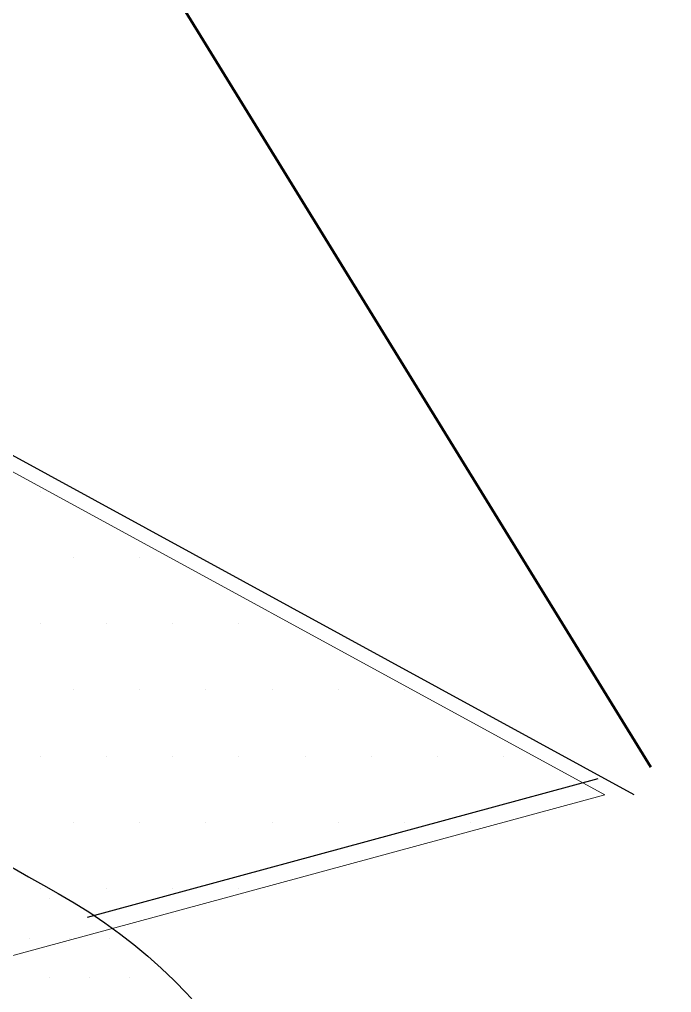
# Model space of a CAD drawing. Header units: inches. Extents: x -17.6 to 82.3, y -15.1 to 23.2.
# Drawn here: x 64.2113 to 64.5192, y 1.5026 to 1.9622 of the extents above; entities that cross this region are included whole.
import ezdxf

# ---------------------------------------------------------------- set-up
doc = ezdxf.new("R2010")
doc.units = ezdxf.units.IN
doc.header["$MEASUREMENT"] = 0
doc.linetypes.add('AI-Linetype-0', pattern=[0.375, 0.25, -0.125])
for name, color, linetype, lineweight in [('.ATI-HATCH', 7, 'Continuous', 0), ('G-ANNO-TTLB', 7, 'Continuous', 0), ('TYVEK', 7, 'Continuous', 0), ('X-REF - TRACED', 7, 'Continuous', 0)]:
    doc.layers.add(name, color=color, linetype=linetype, lineweight=lineweight)

# ---------------------------------------------------------------- blocks, each defined once
blk = doc.blocks.new('Block_349')
at = {"layer": '.ATI-HATCH', "color": 8, "lineweight": 0, "true_color": 0x808080}
for p, q in [((64.22542, 1.54696), (64.22542, 1.54696)), ((64.216, 1.52832), (64.216, 1.52832)), ((64.23484, 1.52832), (64.23484, 1.52832)), ((64.25367, 1.52832), (64.25367, 1.52832)), ((64.22542, 1.50968), (64.22542, 1.50968)), ((64.24425, 1.50968), (64.24425, 1.50968)), ((64.26309, 1.50968), (64.26309, 1.50968))]:
    blk.add_line(p, q, dxfattribs=at)
blk = doc.blocks.new('Block_360')
at = {"layer": '.ATI-HATCH'}
blk.add_lwpolyline([(60.99545, 3.50151), (61.18121, 3.24438), (61.33194, 3.20783), (63.88502, 1.7338), (64.1773, 1.51176), (64.48764, 1.59608)], close=True, dxfattribs=at)
at = {"layer": '.ATI-HATCH', "color": 8, "lineweight": 0, "true_color": 0x808080}
for points in [[(64.22117, 1.73934), (64.22117, 1.73934), (64.22117, 1.73934), (64.22117, 1.73934)], [(64.2368, 1.70809), (64.2368, 1.70809), (64.2368, 1.70809), (64.2368, 1.70809)], [(64.26805, 1.70809), (64.26805, 1.70809), (64.26805, 1.70809), (64.26805, 1.70809)], [(64.22117, 1.67684), (64.22117, 1.67684), (64.22117, 1.67684), (64.22117, 1.67684)], [(64.25242, 1.67684), (64.25242, 1.67684), (64.25242, 1.67684), (64.25242, 1.67684)], [(64.28367, 1.67684), (64.28367, 1.67684), (64.28367, 1.67684), (64.28367, 1.67684)], [(64.31492, 1.67684), (64.31492, 1.67684), (64.31492, 1.67684), (64.31492, 1.67684)], [(64.2368, 1.64559), (64.2368, 1.64559), (64.2368, 1.64559), (64.2368, 1.64559)], [(64.26805, 1.64559), (64.26805, 1.64559), (64.26805, 1.64559), (64.26805, 1.64559)], [(64.2993, 1.64559), (64.2993, 1.64559), (64.2993, 1.64559), (64.2993, 1.64559)], [(64.33055, 1.64559), (64.33055, 1.64559), (64.33055, 1.64559), (64.33055, 1.64559)], [(64.3618, 1.64559), (64.3618, 1.64559), (64.3618, 1.64559), (64.3618, 1.64559)], [(64.39305, 1.64559), (64.39305, 1.64559), (64.39305, 1.64559), (64.39305, 1.64559)], [(64.22117, 1.61434), (64.22117, 1.61434), (64.22117, 1.61434), (64.22117, 1.61434)], [(64.25242, 1.61434), (64.25242, 1.61434), (64.25242, 1.61434), (64.25242, 1.61434)], [(64.28367, 1.61434), (64.28367, 1.61434), (64.28367, 1.61434), (64.28367, 1.61434)], [(64.31492, 1.61434), (64.31492, 1.61434), (64.31492, 1.61434), (64.31492, 1.61434)], [(64.34617, 1.61434), (64.34617, 1.61434), (64.34617, 1.61434), (64.34617, 1.61434)], [(64.37742, 1.61434), (64.37742, 1.61434), (64.37742, 1.61434), (64.37742, 1.61434)], [(64.40867, 1.61434), (64.40867, 1.61434), (64.40867, 1.61434), (64.40867, 1.61434)], [(64.43992, 1.61434), (64.43992, 1.61434), (64.43992, 1.61434), (64.43992, 1.61434)], [(64.2368, 1.58309), (64.2368, 1.58309), (64.2368, 1.58309), (64.2368, 1.58309)], [(64.26805, 1.58309), (64.26805, 1.58309), (64.26805, 1.58309), (64.26805, 1.58309)], [(64.2993, 1.58309), (64.2993, 1.58309), (64.2993, 1.58309), (64.2993, 1.58309)], [(64.33055, 1.58309), (64.33055, 1.58309), (64.33055, 1.58309), (64.33055, 1.58309)], [(64.3618, 1.58309), (64.3618, 1.58309), (64.3618, 1.58309), (64.3618, 1.58309)], [(64.39305, 1.58309), (64.39305, 1.58309), (64.39305, 1.58309), (64.39305, 1.58309)], [(64.4243, 1.58309), (64.4243, 1.58309), (64.4243, 1.58309), (64.4243, 1.58309)], [(64.22117, 1.55184), (64.22117, 1.55184), (64.22117, 1.55184), (64.22117, 1.55184)], [(64.25242, 1.55184), (64.25242, 1.55184), (64.25242, 1.55184), (64.25242, 1.55184)], [(64.28367, 1.55184), (64.28367, 1.55184), (64.28367, 1.55184), (64.28367, 1.55184)], [(64.31492, 1.55184), (64.31492, 1.55184), (64.31492, 1.55184), (64.31492, 1.55184)]]:
    blk.add_open_spline(points, degree=3, dxfattribs=at)

msp = doc.modelspace()

# ---------------------------------------------------------------- hatches: boundary and pattern name
at = {"layer": 'G-ANNO-TTLB', "true_color": 0xff00ff, "transparency": 33554687}
h = msp.add_hatch(color=6, dxfattribs=at)
edge = h.paths.add_edge_path()
edge.add_spline(control_points=[(77.90202, -11.06099), (77.90202, -11.06099), (37.21427, -11.06099), (37.21427, -11.06099), (37.21427, -11.06099), (37.21427, 23.06401), (37.21427, 23.06401), (37.21427, 23.06401), (77.90202, 23.06401), (77.90202, 23.06401), (77.90202, 23.06401), (77.90202, -11.06099), (77.90202, -11.06099)], knot_values=[0, 0, 0, 0, 1, 1, 1, 2, 2, 2, 3, 3, 3, 4, 4, 4, 4], degree=3, periodic=0)
edge = h.paths.add_edge_path()
edge.add_spline(control_points=[(37.33927, 22.93901), (37.33927, 22.93901), (37.33927, -10.93599), (37.33927, -10.93599), (37.33927, -10.93599), (77.77702, -10.93599), (77.77702, -10.93599), (77.77702, -10.93599), (77.77702, 22.93901), (77.77702, 22.93901), (77.77702, 22.93901), (37.33927, 22.93901), (37.33927, 22.93901)], knot_values=[0, 0, 0, 0, 1, 1, 1, 2, 2, 2, 3, 3, 3, 4, 4, 4, 4], degree=3, periodic=0)
edge.add_line((37.33927, 22.93901), (37.33927, 22.93901))

# ---------------------------------------------------------------- linework, layer by layer
at = {"layer": 'G-ANNO-TTLB'}
for points in [[(77.90202, -11.06099), (77.90202, -11.06099), (37.21427, -11.06099), (37.21427, -11.06099), (37.21427, -11.06099), (37.21427, 23.06401), (37.21427, 23.06401), (37.21427, 23.06401), (77.90202, 23.06401), (77.90202, 23.06401), (77.90202, 23.06401), (77.90202, -11.06099), (77.90202, -11.06099)], [(37.33927, 22.93901), (37.33927, 22.93901), (37.33927, -10.93599), (37.33927, -10.93599), (37.33927, -10.93599), (77.77702, -10.93599), (77.77702, -10.93599), (77.77702, -10.93599), (77.77702, 22.93901), (77.77702, 22.93901), (77.77702, 22.93901), (37.33927, 22.93901), (37.33927, 22.93901)]]:
    msp.add_open_spline(points, degree=3, knots=[0, 0, 0, 0, 1, 1, 1, 2, 2, 2, 3, 3, 3, 4, 4, 4, 4], dxfattribs=at)
at = {"layer": 'TYVEK', "color": 2, "lineweight": 25, "true_color": 0xffff00}
msp.add_line((64.50154, 1.59608), (61.00935, 3.50151), dxfattribs=at)
at = {"layer": 'TYVEK', "color": 18, "linetype": 'AI-Linetype-0', "lineweight": 25, "true_color": 0x000000}
msp.add_line((64.24335, 1.5382), (64.56348, 1.62518), dxfattribs=at)
at = {"layer": 'TYVEK', "color": 4, "lineweight": 25, "true_color": 0x00ffff}
msp.add_open_spline([(63.81795, 1.79116), (63.97911, 1.68666), (64.07899, 1.63404), (64.22961, 1.54947), (64.31074, 1.50392), (64.361, 1.41806), (64.361, 1.32502), (64.361, 1.32502), (64.361, 0.94873), (64.361, 0.94873)], degree=3, knots=[0, 0, 0, 0, 1, 1, 1, 2, 2, 2, 3, 3, 3, 3], dxfattribs=at)
at = {"layer": 'X-REF - TRACED', "color": 18, "lineweight": 60, "true_color": 0x000000}
msp.add_line((64.26744, 2.00232), (64.50939, 1.60906), dxfattribs=at)

# ---------------------------------------------------------------- block references
at = {"layer": '.ATI-HATCH'}
for name in ['Block_360', 'Block_349']:
    msp.add_blockref(name, (0, 0), dxfattribs=at)

doc.saveas('drawing.dxf')
